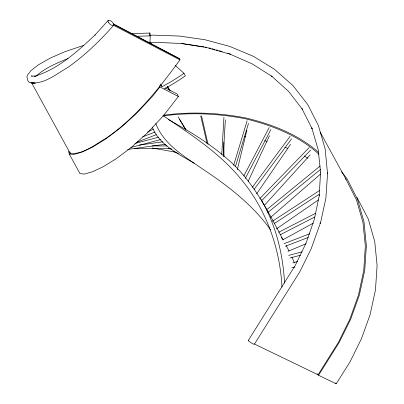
<?xml version="1.0" encoding="UTF-8"?>
<svg xmlns="http://www.w3.org/2000/svg" width="404" height="404" viewBox="0 0 404 404"><rect width="100%" height="100%" fill="white"/><g stroke="black" fill="none" stroke-linecap="round" stroke-linejoin="round"><path stroke-width="0.61" d="M149.854 35.542L149.869 33.047L131.194 33.633M150.02 42.799L150.187 35.865L149.869 33.047M320.564 172.053L319.205 195.884L319.337 195.223L314.357 219.261L306.171 242.839L295.274 265.377L248.314 340.451M221.756 154.454L223.947 117.342M223.2 156.388L225.351 119.907M149.571 35.365L153.318 35.138L179.224 36.047L204.929 39.728L229.73 46.41L253.48 56.368L274.336 69.21L292.855 85.456L307.782 104.611L318.342 125.392L325.134 148.839L327.553 173.589L325.882 198.268L320.352 223.685M319.842 224.478L320.241 222.634M237.315 169.71L246.884 130.234M233.648 165.317L247.086 120.831M235.416 166.68L248.495 123.402M179.967 59.873L113.691 25.366L113.443 23.881L179.386 58.656L179.967 59.873C158.782 88.824 136.148 117.508 106.343 138.097C95.4 144.268 83.593 154.464 70.296 153.485L31.669 82.926C44.965 83.911 56.772 73.715 67.71 67.539C84.83 55.404 100.02 40.839 113.802 25.058M319.635 225.063L311.242 248.606L299.844 271.72L254.48 344.062L318.059 374.781L338.471 342.274L349.869 319.16L358.469 295.031L363.757 270.463L365.332 246.046L362.949 222.372L356.51 200.005L346.076 179.457L320.12 132.052M248.152 181.32L269.478 135.759M243.885 175.851L269.195 127.548M245.294 178.422L270.892 129.563M357.005 197.389L368.276 219.049L374.735 241.552L377.099 265.377L375.462 289.956L370.079 314.696L361.343 338.996L349.783 362.297L336.209 383.8L318.549 375.266L339.052 342.698L350.611 319.397L359.348 295.097L364.731 270.357L366.367 245.778L364.009 221.953L357.545 199.45L347.046 178.78L341.627 171.831M256.585 193.925L290.547 144.334M252.338 187.299L290.158 136.259M254.121 189.36L291.562 138.83M165.514 87.971L177.23 94.071L178.391 96.505L163.337 115.802L147.399 132.881L131.563 147.162L116.62 158.454L103.343 166.655L92.425 171.806L84.476 174.048L79.992 173.644L69.261 154.045L68.599 151.349M159.519 85.946L159.984 86.916L152.606 96.203L136.668 113.282L120.831 127.563L105.893 138.855L92.612 147.056L81.694 152.207L73.745 154.449L69.261 154.045M35.941 76.255C45.016 67.912 56.767 63.155 68.044 58.509M108.252 20.377L94.97 35.072L95.157 34.88C77.366 51.55 58.373 69.054 34.552 76.3L35.39 76.119L31.254 76.038L32.153 76.159M264.186 205.565L310.156 154.914M259.878 198.526L309.247 147.521M261.721 200.642L310.651 150.091M270.574 217.377L320.417 174.154M266.377 209.974L320.094 166.039M267.786 212.544L320.524 169.407M276.386 228.947L318.397 199.884M272.387 221.296L319.857 190.319M274.316 223.518L319.15 194.263M282.861 239.794L313.181 223.195M147.561 132.058L153.141 129.179M278.609 232.285L315.519 213.332M280.012 234.855L314.686 217.049M287.976 251.318L306.01 243.763M142.607 136.875L154.873 132.103M137.001 142.173L156.277 134.668M284.032 243.683L309.767 233.719M285.436 246.248L308.247 237.416M83.512 45.445L64.999 51.661L50.409 58.035L38.375 64.847L30.906 70.624L27.517 75.088L26.901 76.649L27.674 80.29L28.507 81.81L30.032 82.694L34.532 83.113M292.804 262.918L297.622 261.489M134.987 143.465L158.762 137.133M130.906 147.49L160.777 139.542M288.673 255.404L302.091 251.859M290.082 257.969L300.45 255.232M163.615 115.256C190.89 111.433 218.726 112.787 245.733 117.948C271.857 124.235 298.006 134.219 318.357 152.217M162.888 115.978C190.345 112.09 218.382 113.504 245.551 118.796C272.064 125.27 298.627 135.598 318.973 154.283M139.269 145.087L162.883 141.819M127.624 149.455L165.534 144.218M291.834 267.488L294.94 267.069M150.025 42.738L156.924 42.38L182.068 43.531L204.055 46.92M136.491 36.289L150.187 35.865M152.045 145.884L167.145 145.95M134.572 148.364L171.069 148.531M30.936 82.815L35.37 83.173M205.272 47.106L206.494 47.298M181.628 43.556L206.434 47.48L230.371 54.272L229.851 54.08L252.106 63.827L272.109 76.487L271.498 76.028L288.628 91.435L302.46 109.358L301.945 108.666L312.135 128.745L311.822 127.927L318.18 149.763L320.574 172.22M244.491 136.532L245.733 136.729M168.099 148.515L171.791 149.172M152.263 148.036L176.275 152.283M208.918 47.899L210.731 48.404M211.938 48.743L214.963 49.591M216.17 49.929L217.983 50.434M219.19 50.773L222.21 51.616M227.649 53.141L229.462 53.646M264.671 140.769L267.069 141.451M173.745 151.646L178.406 153.535M284.835 147.182L287.704 148.435M113.115 24.149L179.386 58.656M159.939 85.067L161.61 85.936M159.984 86.916L178.391 96.505M168.377 119.569C188.683 130.891 208.868 142.774 226.417 158.156C252.429 179.82 267.701 210.595 283.164 239.961M194.152 163.226C178.432 153.894 159.504 145.177 152.288 127.124M304.202 155.934L307.904 158.272M163.15 115.645C191.738 135.143 221.543 154.161 243.132 181.77C266.968 211.555 280.053 249.147 281.982 287.098M148.955 41.839L152.222 44.773M175.104 65.312L183.977 73.281L185.38 75.846A113.782 64.61 -28.7 0 1 164.332 88.784M335.426 383.017L336.209 383.8M317.079 373.801L318.549 375.266M345.304 178.472L346.076 179.457M270.63 229.896C252.561 204.601 227.497 185.497 201.828 168.478C184.295 156.328 163.741 144.521 155.792 123.523M281.366 237.441L282.376 239.001M167.579 86.648L170.185 90.935M167.357 86.532L169.311 89.749M178.144 116.852L185.86 129.699M179.553 119.417L185.976 130.123M201.061 115.903L201.904 117.448M286.108 245.44L289.027 250.919M261.004 199.48C275.952 224.806 282.967 254.04 284.573 283.224M160.484 83.976L161.827 86.794A113.782 64.61 -28.7 0 0 183.977 73.281M113.307 24.553L113.691 25.366M291.951 257.08L294.39 262.787M69.937 151.934L70.296 153.485M202.045 118.054L208.025 144.238M200.778 116.094L207.035 143.501M327.477 172.801L327.553 173.589M223.856 142.157L223.993 156.515M254.278 343.91A3.555 0.566 32.1 0 1 250.894 342.678A3.555 0.566 32.1 0 1 248.748 340.38M108.489 22.493A3.555 1.56 42.5 0 0 113.367 25.306A3.555 1.56 42.5 0 0 110.57 20.73A3.555 1.56 42.5 0 0 108.489 22.493"/></g></svg>
